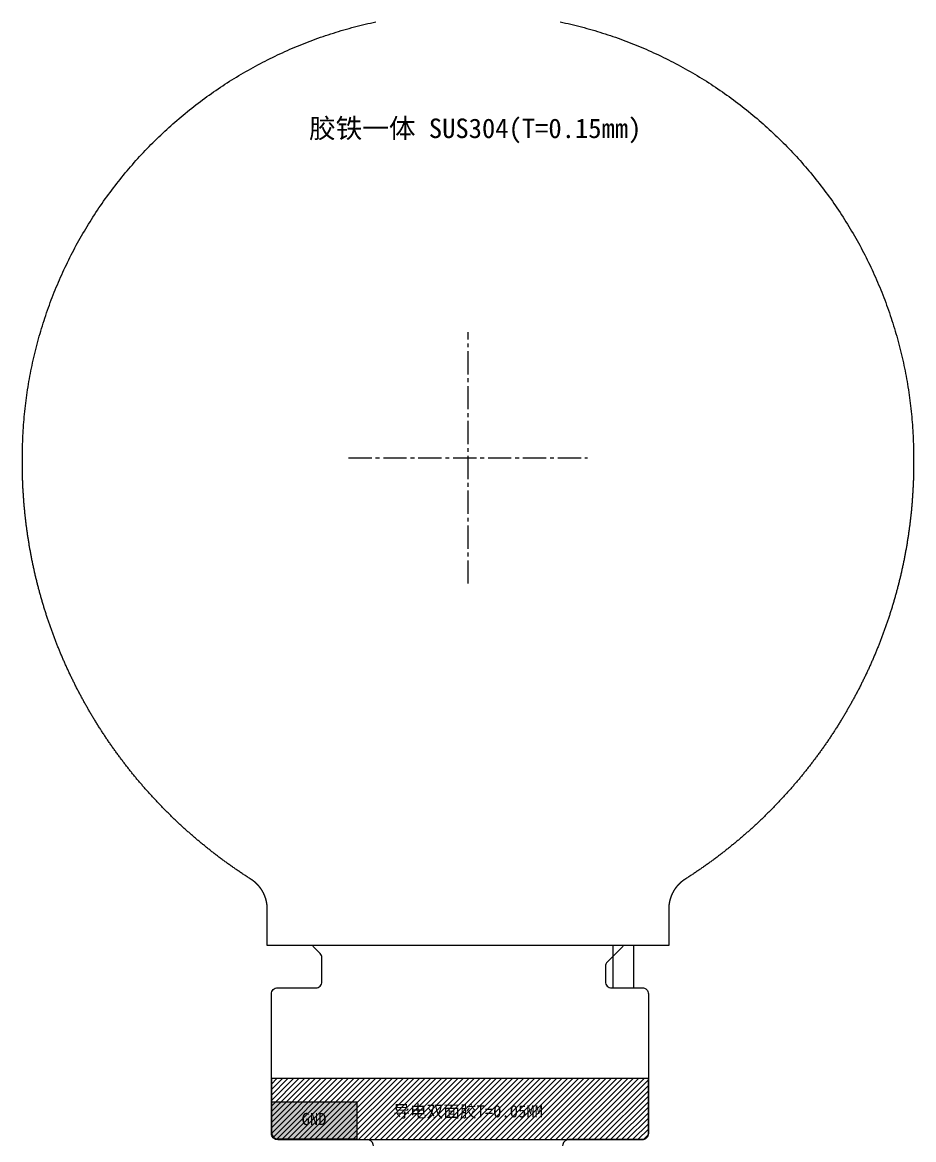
# Model space of a CAD drawing. Header units: millimetres. Extents: x 1157 to 1517, y 418 to 668.
# Drawn here: x 1375.6 to 1448.6, y 530.6 to 622.2 of the extents above; entities that cross this region are included whole.
import ezdxf
from ezdxf.enums import TextEntityAlignment as Align

# ---------------------------------------------------------------- set-up
doc = ezdxf.new("R2010")
doc.units = ezdxf.units.MM
doc.linetypes.add('CENTER2', pattern=[28.575, 19.05, -3.175, 3.175, -3.175])
for name, color, linetype in [('BZ', 210, 'Continuous'), ('DIM', 3, 'Continuous'), ('FPC-LED', 4, 'Continuous'), ('ITO', 3, 'Continuous')]:
    doc.layers.add(name, color=color, linetype=linetype)
doc.styles.add('宋', font='SimSun.ttf')
doc.styles.add('宋体', font='SimSun.ttf')
doc.styles.add('黑体', font='simhei.ttf')

msp = doc.modelspace()

# ---------------------------------------------------------------- hatches: boundary and pattern name
at = {"layer": 'ITO'}
h = msp.add_hatch(dxfattribs=at)
h.set_pattern_fill('ANSI31', color=253, scale=0.1)
h.set_pattern_definition([(45, (-4932.36843, 7931.33074), (-0.224506403, 0.224506403), [])])
h.paths.add_polyline_path([(1426.382, 530.622, 0.414214), (1426.882, 531.122), (1426.882, 535.622), (1396.001, 535.622), (1396.001, 531.122, 0.3991), (1396.512, 530.622)])
h.paths.add_polyline_path([(1405.519, 533.797), (1418.708, 533.797), (1418.708, 531.981), (1405.519, 531.981)], flags=24)
h = msp.add_hatch(color=2, dxfattribs=at)
h.dxf.hatch_style = 1
h.paths.add_polyline_path([(1403.012, 530.685), (1403.012, 533.685), (1396.012, 533.685), (1396.012, 531.185, 0.414214), (1396.512, 530.685)])

# ---------------------------------------------------------------- linework, layer by layer
at = {"color": 30, "lineweight": -3}
for points in [[(1396.501, 530.622, -0.414214), (1396.001, 531.122), (1396.001, 542.562, -0.414214), (1396.501, 543.062), (1399.631, 543.062, 0.414214), (1400.131, 543.562), (1400.131, 545.531, 0.198912), (1399.984, 545.884), (1399.477, 546.391, -0.089856), (1399.376, 546.538, -0.089856)], [(1424.826, 546.538, -0.089856), (1424.724, 546.391), (1423.511, 545.178, 0.198912), (1423.364, 544.824), (1423.364, 543.562, 0.414214), (1423.864, 543.062), (1426.382, 543.062, -0.414214), (1426.882, 542.562), (1426.882, 531.122, -0.414214), (1426.382, 530.622), (1420.351, 530.622, 0.414214), (1419.851, 530.122)], [(1404.351, 530.122, 0.414214), (1403.851, 530.622)]]:
    msp.add_lwpolyline(points, format="xyb", dxfattribs=at)
at = {"layer": 'BZ'}
msp.add_lwpolyline([(1419.663, 622.224), (1419.882, 622.177), (1420.101, 622.129), (1420.319, 622.079), (1420.538, 622.028), (1420.755, 621.975), (1420.973, 621.921), (1421.19, 621.866), (1421.407, 621.81), (1421.623, 621.752), (1421.839, 621.693), (1422.055, 621.633), (1422.271, 621.571), (1422.486, 621.508), (1422.7, 621.443), (1422.914, 621.378), (1423.128, 621.311), (1423.341, 621.242), (1423.554, 621.173), (1423.767, 621.102), (1423.979, 621.03), (1424.191, 620.956), (1424.402, 620.881), (1424.613, 620.805), (1424.823, 620.728), (1425.033, 620.649), (1425.242, 620.569), (1425.451, 620.488), (1425.659, 620.405), (1425.867, 620.321), (1426.074, 620.236), (1426.281, 620.15), (1426.487, 620.062), (1426.693, 619.973), (1426.898, 619.883), (1427.102, 619.792), (1427.306, 619.699), (1427.51, 619.605), (1427.712, 619.51), (1427.915, 619.414), (1428.116, 619.316), (1428.317, 619.217), (1428.518, 619.117), (1428.718, 619.016), (1428.917, 618.913), (1429.115, 618.809), (1429.313, 618.704), (1429.511, 618.598), (1429.707, 618.491), (1429.903, 618.382), (1430.098, 618.272), (1430.293, 618.161), (1430.487, 618.049), (1430.68, 617.935), (1430.873, 617.821), (1431.064, 617.705), (1431.256, 617.588), (1431.446, 617.47), (1431.636, 617.351), (1431.824, 617.23), (1432.013, 617.109), (1432.2, 616.986), (1432.387, 616.862), (1432.573, 616.737), (1432.758, 616.611), (1432.942, 616.483), (1433.126, 616.355), (1433.309, 616.225), (1433.49, 616.095), (1433.672, 615.963), (1433.852, 615.83), (1434.032, 615.696), (1434.21, 615.561), (1434.388, 615.425), (1434.565, 615.287), (1434.741, 615.149), (1434.917, 615.01), (1435.091, 614.869), (1435.265, 614.727), (1435.438, 614.585), (1435.61, 614.441), (1435.781, 614.296), (1435.951, 614.15), (1436.12, 614.004), (1436.288, 613.856), (1436.456, 613.707), (1436.622, 613.557), (1436.788, 613.406), (1436.952, 613.254), (1437.116, 613.101), (1437.279, 612.947), (1437.44, 612.792), (1437.601, 612.636), (1437.761, 612.479), (1437.92, 612.321), (1438.078, 612.162), (1438.235, 612.002), (1438.391, 611.841), (1438.546, 611.68), (1438.7, 611.517), (1438.853, 611.353), (1439.005, 611.189), (1439.156, 611.023), (1439.306, 610.857), (1439.455, 610.689), (1439.603, 610.521), (1439.749, 610.352), (1439.895, 610.182), (1440.04, 610.011), (1440.184, 609.839), (1440.326, 609.666), (1440.468, 609.492), (1440.609, 609.318), (1440.748, 609.142), (1440.886, 608.966), (1441.024, 608.789), (1441.16, 608.611), (1441.295, 608.433), (1441.429, 608.253), (1441.562, 608.073), (1441.694, 607.892), (1441.824, 607.71), (1441.954, 607.527), (1442.082, 607.343), (1442.21, 607.159), (1442.336, 606.974), (1442.461, 606.788), (1442.585, 606.601), (1442.708, 606.414), (1442.829, 606.226), (1442.95, 606.037), (1443.069, 605.847), (1443.187, 605.657), (1443.304, 605.465), (1443.42, 605.274), (1443.534, 605.081), (1443.648, 604.888), (1443.76, 604.694), (1443.871, 604.499), (1443.981, 604.304), (1444.089, 604.108), (1444.197, 603.912), (1444.303, 603.714), (1444.408, 603.516), (1444.512, 603.318), (1444.615, 603.119), (1444.716, 602.919), (1444.816, 602.718), (1444.915, 602.517), (1445.013, 602.316), (1445.109, 602.113), (1445.204, 601.911), (1445.298, 601.707), (1445.391, 601.503), (1445.482, 601.299), (1445.572, 601.094), (1445.661, 600.888), (1445.749, 600.682), (1445.835, 600.475), (1445.92, 600.268), (1446.004, 600.06), (1446.087, 599.852), (1446.168, 599.643), (1446.248, 599.434), (1446.327, 599.224), (1446.404, 599.014), (1446.48, 598.803), (1446.555, 598.592), (1446.629, 598.38), (1446.701, 598.168), (1446.772, 597.955), (1446.841, 597.743), (1446.91, 597.529), (1446.977, 597.315), (1447.042, 597.101), (1447.107, 596.887), (1447.17, 596.672), (1447.232, 596.456), (1447.292, 596.24), (1447.351, 596.024), (1447.409, 595.808), (1447.465, 595.591), (1447.52, 595.374), (1447.574, 595.156), (1447.627, 594.939), (1447.678, 594.72), (1447.727, 594.502), (1447.776, 594.283), (1447.823, 594.064), (1447.869, 593.845), (1447.913, 593.625), (1447.956, 593.405), (1447.998, 593.185), (1448.038, 592.965), (1448.077, 592.744), (1448.115, 592.523), (1448.151, 592.302), (1448.186, 592.081), (1448.219, 591.859), (1448.252, 591.638), (1448.282, 591.416), (1448.312, 591.194), (1448.34, 590.971), (1448.367, 590.749), (1448.392, 590.526), (1448.416, 590.304), (1448.439, 590.081), (1448.46, 589.858), (1448.48, 589.635), (1448.499, 589.411), (1448.516, 589.188), (1448.532, 588.964), (1448.546, 588.741), (1448.559, 588.517), (1448.571, 588.293), (1448.581, 588.07), (1448.59, 587.846), (1448.597, 587.622), (1448.604, 587.398), (1448.608, 587.174), (1448.612, 586.95), (1448.614, 586.726), (1448.615, 586.503), (1448.615, 586.423), (1448.616, 586.343), (1448.616, 586.263), (1448.617, 586.183), (1448.617, 586.102), (1448.617, 586.022), (1448.616, 585.942), (1448.616, 585.862), (1448.615, 585.782), (1448.615, 585.702), (1448.614, 585.621), (1448.613, 585.541), (1448.612, 585.461), (1448.61, 585.381), (1448.609, 585.301), (1448.607, 585.221), (1448.605, 585.141), (1448.603, 585.06), (1448.601, 584.98), (1448.599, 584.9), (1448.596, 584.82), (1448.594, 584.74), (1448.591, 584.66), (1448.588, 584.58), (1448.585, 584.5), (1448.582, 584.419), (1448.578, 584.339), (1448.575, 584.259), (1448.571, 584.179), (1448.567, 584.099), (1448.563, 584.019), (1448.559, 583.939), (1448.555, 583.859), (1448.55, 583.779), (1448.545, 583.699), (1448.541, 583.619), (1448.536, 583.539), (1448.531, 583.459), (1448.525, 583.379), (1448.52, 583.299), (1448.514, 583.219), (1448.508, 583.139), (1448.502, 583.059), (1448.496, 582.979), (1448.49, 582.899), (1448.484, 582.819), (1448.477, 582.739), (1448.47, 582.659), (1448.463, 582.58), (1448.456, 582.5), (1448.449, 582.42), (1448.442, 582.34), (1448.434, 582.26), (1448.427, 582.18), (1448.419, 582.101), (1448.411, 582.021), (1448.403, 581.941), (1448.394, 581.861), (1448.386, 581.782), (1448.377, 581.702), (1448.368, 581.622), (1448.359, 581.543), (1448.35, 581.463), (1448.341, 581.383), (1448.332, 581.304), (1448.322, 581.224), (1448.312, 581.145), (1448.302, 581.065), (1448.292, 580.986), (1448.282, 580.906), (1448.272, 580.826), (1448.261, 580.747), (1448.251, 580.668), (1448.24, 580.588), (1448.229, 580.509), (1448.218, 580.429), (1448.206, 580.35), (1448.195, 580.271), (1448.183, 580.191), (1448.171, 580.112), (1448.16, 580.033), (1448.147, 579.954), (1448.135, 579.874), (1448.123, 579.795), (1448.11, 579.716), (1448.098, 579.637), (1448.085, 579.558), (1448.072, 579.479), (1448.058, 579.399), (1448.045, 579.32), (1448.032, 579.241), (1448.018, 579.162), (1448.004, 579.083), (1447.99, 579.005), (1447.976, 578.926), (1447.962, 578.847), (1447.947, 578.768), (1447.933, 578.689), (1447.918, 578.61), (1447.903, 578.531), (1447.888, 578.453), (1447.873, 578.374), (1447.857, 578.295), (1447.842, 578.217), (1447.826, 578.138), (1447.81, 578.06), (1447.794, 577.981), (1447.778, 577.902), (1447.762, 577.824), (1447.745, 577.745), (1447.729, 577.667), (1447.712, 577.589), (1447.695, 577.51), (1447.678, 577.432), (1447.661, 577.354), (1447.643, 577.275), (1447.626, 577.197), (1447.608, 577.119), (1447.59, 577.041), (1447.572, 576.963), (1447.554, 576.885), (1447.536, 576.807), (1447.517, 576.729), (1447.499, 576.651), (1447.48, 576.573), (1447.461, 576.495), (1447.442, 576.417), (1447.422, 576.339), (1447.403, 576.261), (1447.383, 576.184), (1447.364, 576.106), (1447.344, 576.028), (1447.324, 575.951), (1447.304, 575.873), (1447.283, 575.796), (1447.263, 575.718), (1447.242, 575.641), (1447.221, 575.563), (1447.2, 575.486), (1447.179, 575.408), (1447.158, 575.331), (1447.137, 575.254), (1447.115, 575.177), (1447.093, 575.099), (1447.072, 575.022), (1447.05, 574.945), (1447.027, 574.868), (1447.005, 574.791), (1446.983, 574.714), (1446.96, 574.637), (1446.937, 574.561), (1446.914, 574.484), (1446.891, 574.407), (1446.868, 574.33), (1446.845, 574.254), (1446.821, 574.177), (1446.797, 574.1), (1446.774, 574.024), (1446.75, 573.947), (1446.725, 573.871), (1446.701, 573.794), (1446.677, 573.718), (1446.652, 573.642), (1446.627, 573.566), (1446.602, 573.489), (1446.577, 573.413), (1446.552, 573.337), (1446.527, 573.261), (1446.501, 573.185), (1446.476, 573.109), (1446.45, 573.033), (1446.424, 572.957), (1446.398, 572.882), (1446.372, 572.806), (1446.345, 572.73), (1446.319, 572.654), (1446.292, 572.579), (1446.265, 572.503), (1446.238, 572.428), (1446.211, 572.352), (1446.184, 572.277), (1446.156, 572.202), (1446.128, 572.126), (1446.101, 572.051), (1446.073, 571.976), (1446.045, 571.901), (1446.017, 571.826), (1445.988, 571.751), (1445.96, 571.676), (1445.931, 571.601), (1445.902, 571.526), (1445.873, 571.452), (1445.844, 571.377), (1445.815, 571.302), (1445.786, 571.228), (1445.756, 571.153), (1445.727, 571.079), (1445.697, 571.004), (1445.667, 570.93), (1445.637, 570.856), (1445.606, 570.781), (1445.576, 570.707), (1445.545, 570.633), (1445.515, 570.559), (1445.484, 570.485), (1445.453, 570.411), (1445.422, 570.337), (1445.39, 570.263), (1445.359, 570.19), (1445.327, 570.116), (1445.296, 570.042), (1445.264, 569.969), (1445.232, 569.895), (1445.2, 569.822), (1445.167, 569.749), (1445.135, 569.675), (1445.102, 569.602), (1445.069, 569.529), (1445.037, 569.456), (1445.003, 569.383), (1444.97, 569.31), (1444.937, 569.237), (1444.904, 569.164), (1444.87, 569.091), (1444.836, 569.019), (1444.802, 568.946), (1444.768, 568.873), (1444.734, 568.801), (1444.7, 568.728), (1444.665, 568.656), (1444.631, 568.584), (1444.596, 568.511), (1444.561, 568.439), (1444.526, 568.367), (1444.491, 568.295), (1444.455, 568.223), (1444.42, 568.151), (1444.384, 568.079), (1444.348, 568.008), (1444.313, 567.936), (1444.277, 567.864), (1444.24, 567.793), (1444.204, 567.721), (1444.168, 567.65), (1444.131, 567.579), (1444.094, 567.507), (1444.057, 567.436), (1444.02, 567.365), (1443.983, 567.294), (1443.946, 567.223), (1443.908, 567.152), (1443.871, 567.082), (1443.833, 567.011), (1443.795, 566.94), (1443.757, 566.87), (1443.719, 566.799), (1443.681, 566.729), (1443.642, 566.658), (1443.604, 566.588), (1443.565, 566.518), (1443.526, 566.448), (1443.487, 566.378), (1443.448, 566.308), (1443.409, 566.238), (1443.369, 566.168), (1443.33, 566.098), (1443.29, 566.029), (1443.25, 565.959), (1443.21, 565.89), (1443.17, 565.82), (1443.13, 565.751), (1443.09, 565.682), (1443.049, 565.612), (1443.008, 565.543), (1442.968, 565.474), (1442.927, 565.405), (1442.886, 565.336), (1442.844, 565.268), (1442.803, 565.199), (1442.762, 565.13), (1442.72, 565.062), (1442.678, 564.993), (1442.636, 564.925), (1442.594, 564.857), (1442.552, 564.789), (1442.51, 564.72), (1442.468, 564.652), (1442.425, 564.585), (1442.382, 564.517), (1442.34, 564.449), (1442.297, 564.381), (1442.254, 564.314), (1442.21, 564.246), (1442.167, 564.179), (1442.123, 564.111), (1442.08, 564.044), (1442.036, 563.977), (1441.992, 563.91), (1441.948, 563.843), (1441.904, 563.776), (1441.86, 563.709), (1441.815, 563.642), (1441.771, 563.576), (1441.726, 563.509), (1441.681, 563.443), (1441.636, 563.376), (1441.591, 563.31), (1441.546, 563.244), (1441.501, 563.178), (1441.455, 563.112), (1441.41, 563.046), (1441.364, 562.98), (1441.318, 562.914), (1441.272, 562.848), (1441.226, 562.783), (1441.18, 562.717), (1441.133, 562.652), (1441.087, 562.587), (1441.04, 562.521), (1440.994, 562.456), (1440.947, 562.391), (1440.9, 562.326), (1440.852, 562.262), (1440.805, 562.197), (1440.758, 562.132), (1440.71, 562.068), (1440.663, 562.003), (1440.615, 561.939), (1440.567, 561.874), (1440.519, 561.81), (1440.471, 561.746), (1440.422, 561.682), (1440.374, 561.618), (1440.325, 561.555), (1440.277, 561.491), (1440.228, 561.427), (1440.179, 561.364), (1440.13, 561.3), (1440.081, 561.237), (1440.031, 561.174), (1439.982, 561.111), (1439.932, 561.048), (1439.883, 560.985), (1439.833, 560.922), (1439.783, 560.859), (1439.733, 560.797), (1439.683, 560.734), (1439.632, 560.672), (1439.582, 560.609), (1439.532, 560.547), (1439.481, 560.485), (1439.43, 560.423), (1439.379, 560.361), (1439.328, 560.299), (1439.277, 560.238), (1439.226, 560.176), (1439.174, 560.114), (1439.123, 560.053), (1439.071, 559.992), (1439.019, 559.931), (1438.967, 559.869), (1438.915, 559.808), (1438.863, 559.748), (1438.811, 559.687), (1438.759, 559.626), (1438.706, 559.565), (1438.654, 559.505), (1438.601, 559.445), (1438.548, 559.384), (1438.495, 559.324), (1438.442, 559.264), (1438.389, 559.204), (1438.335, 559.144), (1438.282, 559.085), (1438.228, 559.025), (1438.175, 558.965), (1438.121, 558.906), (1438.067, 558.847), (1438.013, 558.787), (1437.959, 558.728), (1437.904, 558.669), (1437.85, 558.61), (1437.796, 558.552), (1437.741, 558.493), (1437.686, 558.434), (1437.631, 558.376), (1437.576, 558.318), (1437.521, 558.259), (1437.466, 558.201), (1437.411, 558.143), (1437.355, 558.085), (1437.3, 558.027), (1437.244, 557.97), (1437.188, 557.912), (1437.133, 557.855), (1437.077, 557.797), (1437.02, 557.74), (1436.964, 557.683), (1436.908, 557.626), (1436.851, 557.569), (1436.795, 557.512), (1436.738, 557.455), (1436.681, 557.399), (1436.624, 557.342), (1436.567, 557.286), (1436.51, 557.23), (1436.453, 557.174), (1436.396, 557.118), (1436.338, 557.062), (1436.281, 557.006), (1436.223, 556.95), (1436.165, 556.895), (1436.107, 556.839), (1436.049, 556.784), (1435.991, 556.729), (1435.933, 556.674), (1435.875, 556.619), (1435.816, 556.564), (1435.758, 556.509), (1435.699, 556.454), (1435.64, 556.4), (1435.581, 556.345), (1435.522, 556.291), (1435.463, 556.237), (1435.404, 556.183), (1435.345, 556.129), (1435.285, 556.075), (1435.226, 556.021), (1435.166, 555.968), (1435.106, 555.914), (1435.047, 555.861), (1434.987, 555.808), (1434.927, 555.755), (1434.866, 555.702), (1434.806, 555.649), (1434.746, 555.596), (1434.685, 555.544), (1434.625, 555.491), (1434.564, 555.439), (1434.503, 555.386), (1434.442, 555.334), (1434.381, 555.282), (1434.32, 555.23), (1434.259, 555.178), (1434.198, 555.127), (1434.137, 555.075), (1434.075, 555.024), (1434.013, 554.973), (1433.952, 554.921), (1433.89, 554.87), (1433.828, 554.819), (1433.766, 554.769), (1433.704, 554.718), (1433.642, 554.667), (1433.579, 554.617), (1433.517, 554.567), (1433.454, 554.516), (1433.392, 554.466), (1433.329, 554.416), (1433.266, 554.366), (1433.203, 554.317), (1433.14, 554.267), (1433.077, 554.218), (1433.014, 554.168), (1432.951, 554.119), (1432.887, 554.07), (1432.824, 554.021), (1432.76, 553.972), (1432.697, 553.924), (1432.633, 553.875), (1432.569, 553.827), (1432.505, 553.778), (1432.441, 553.73), (1432.377, 553.682), (1432.313, 553.634), (1432.248, 553.586), (1432.184, 553.539), (1432.119, 553.491), (1432.055, 553.444), (1431.99, 553.396), (1431.925, 553.349), (1431.86, 553.302), (1431.795, 553.255), (1431.73, 553.209), (1431.665, 553.162), (1431.6, 553.115), (1431.534, 553.069), (1431.469, 553.023), (1431.403, 552.977), (1431.338, 552.931), (1431.272, 552.885), (1431.206, 552.839), (1431.14, 552.793), (1431.074, 552.748), (1431.008, 552.702), (1430.942, 552.657), (1430.875, 552.612), (1430.809, 552.567), (1430.743, 552.522), (1430.676, 552.478), (1430.609, 552.433), (1430.543, 552.389), (1430.476, 552.344), (1430.409, 552.3), (1430.342, 552.256), (1430.275, 552.212), (1430.208, 552.168), (1430.141, 552.125), (1430.073, 552.081), (1430.006, 552.038), (1429.938, 551.995), (1429.871, 551.952), (1429.866, 551.949), (1429.861, 551.946), (1429.857, 551.943), (1429.852, 551.94), (1429.847, 551.937), (1429.843, 551.933), (1429.838, 551.93), (1429.833, 551.927), (1429.828, 551.924), (1429.824, 551.921), (1429.819, 551.918), (1429.815, 551.915), (1429.805, 551.909), (1429.801, 551.906), (1429.796, 551.902), (1429.791, 551.899), (1429.782, 551.893), (1429.778, 551.89), (1429.773, 551.887), (1429.764, 551.88), (1429.759, 551.877), (1429.755, 551.874), (1429.75, 551.87), (1429.746, 551.867), (1429.736, 551.861), (1429.732, 551.857), (1429.723, 551.851), (1429.718, 551.848), (1429.714, 551.844), (1429.709, 551.841), (1429.705, 551.838), (1429.7, 551.834), (1429.696, 551.831), (1429.691, 551.828), (1429.687, 551.824), (1429.682, 551.821), (1429.678, 551.818), (1429.669, 551.811), (1429.665, 551.807), (1429.66, 551.804), (1429.656, 551.801), (1429.651, 551.797), (1429.647, 551.794), (1429.638, 551.787), (1429.634, 551.783), (1429.625, 551.776), (1429.621, 551.773), (1429.616, 551.769), (1429.612, 551.766), (1429.608, 551.762), (1429.603, 551.759), (1429.599, 551.755), (1429.595, 551.752), (1429.586, 551.745), (1429.582, 551.741), (1429.577, 551.738), (1429.573, 551.734), (1429.569, 551.73), (1429.565, 551.727), (1429.56, 551.723), (1429.556, 551.72), (1429.552, 551.716), (1429.548, 551.712), (1429.543, 551.709), (1429.539, 551.705), (1429.535, 551.702), (1429.526, 551.694), (1429.522, 551.69), (1429.518, 551.687), (1429.514, 551.683), (1429.51, 551.679), (1429.505, 551.676), (1429.501, 551.672), (1429.497, 551.668), (1429.493, 551.664), (1429.489, 551.661), (1429.485, 551.657), (1429.48, 551.653), (1429.476, 551.649), (1429.468, 551.642), (1429.464, 551.638), (1429.46, 551.634), (1429.456, 551.63), (1429.452, 551.627), (1429.448, 551.623), (1429.444, 551.619), (1429.44, 551.615), (1429.436, 551.611), (1429.431, 551.607), (1429.427, 551.604), (1429.423, 551.6), (1429.419, 551.596), (1429.415, 551.592), (1429.411, 551.588), (1429.407, 551.584), (1429.403, 551.58), (1429.399, 551.576), (1429.395, 551.572), (1429.391, 551.568), (1429.387, 551.564), (1429.384, 551.561), (1429.376, 551.553), (1429.368, 551.545), (1429.364, 551.541), (1429.36, 551.537), (1429.352, 551.529), (1429.344, 551.52), (1429.341, 551.516), (1429.337, 551.512), (1429.333, 551.508), (1429.329, 551.504), (1429.325, 551.5), (1429.321, 551.496), (1429.318, 551.492), (1429.314, 551.488), (1429.31, 551.484), (1429.306, 551.48), (1429.302, 551.476), (1429.299, 551.472), (1429.291, 551.463), (1429.287, 551.459), (1429.284, 551.455), (1429.28, 551.451), (1429.276, 551.447), (1429.272, 551.443), (1429.269, 551.438), (1429.265, 551.434), (1429.261, 551.43), (1429.258, 551.426), (1429.25, 551.417), (1429.247, 551.413), (1429.243, 551.409), (1429.239, 551.405), (1429.232, 551.396), (1429.228, 551.392), (1429.225, 551.388), (1429.221, 551.383), (1429.218, 551.379), (1429.214, 551.375), (1429.21, 551.371), (1429.207, 551.366), (1429.203, 551.362), (1429.196, 551.353), (1429.189, 551.345), (1429.186, 551.34), (1429.182, 551.336), (1429.178, 551.332), (1429.175, 551.327), (1429.172, 551.323), (1429.168, 551.319), (1429.165, 551.314), (1429.161, 551.31), (1429.158, 551.305), (1429.151, 551.297), (1429.147, 551.292), (1429.144, 551.288), (1429.141, 551.283), (1429.137, 551.279), (1429.13, 551.27), (1429.127, 551.266), (1429.124, 551.261), (1429.117, 551.252), (1429.114, 551.248), (1429.11, 551.243), (1429.107, 551.239), (1429.104, 551.234), (1429.1, 551.23), (1429.097, 551.225), (1429.094, 551.221), (1429.09, 551.216), (1429.087, 551.212), (1429.084, 551.207), (1429.077, 551.198), (1429.074, 551.193), (1429.068, 551.184), (1429.065, 551.18), (1429.061, 551.175), (1429.058, 551.17), (1429.055, 551.166), (1429.052, 551.161), (1429.045, 551.152), (1429.042, 551.147), (1429.039, 551.143), (1429.036, 551.138), (1429.033, 551.134), (1429.03, 551.129), (1429.027, 551.124), (1429.024, 551.12), (1429.021, 551.115), (1429.018, 551.11), (1429.011, 551.101), (1429.008, 551.096), (1429.005, 551.091), (1429.002, 551.087), (1428.999, 551.082), (1428.993, 551.073), (1428.99, 551.068), (1428.987, 551.063), (1428.981, 551.054), (1428.976, 551.044), (1428.973, 551.039), (1428.97, 551.035), (1428.967, 551.03), (1428.964, 551.025), (1428.961, 551.02), (1428.955, 551.011), (1428.952, 551.006), (1428.949, 551.001), (1428.947, 550.996), (1428.944, 550.992), (1428.938, 550.982), (1428.935, 550.977), (1428.933, 550.972), (1428.93, 550.967), (1428.927, 550.963), (1428.924, 550.958), (1428.921, 550.953), (1428.919, 550.948), (1428.916, 550.943), (1428.913, 550.938), (1428.911, 550.933), (1428.905, 550.923), (1428.902, 550.919), (1428.9, 550.914), (1428.897, 550.909), (1428.894, 550.904), (1428.892, 550.899), (1428.889, 550.894), (1428.886, 550.889), (1428.884, 550.884), (1428.879, 550.874), (1428.873, 550.864), (1428.871, 550.859), (1428.868, 550.854), (1428.866, 550.85), (1428.861, 550.839), (1428.858, 550.835), (1428.856, 550.83), (1428.85, 550.82), (1428.848, 550.815), (1428.846, 550.81), (1428.843, 550.805), (1428.841, 550.8), (1428.838, 550.795), (1428.836, 550.79), (1428.833, 550.784), (1428.831, 550.779), (1428.828, 550.774), (1428.826, 550.769), (1428.824, 550.764), (1428.821, 550.759), (1428.819, 550.754), (1428.817, 550.749), (1428.812, 550.739), (1428.807, 550.729), (1428.803, 550.719), (1428.8, 550.714), (1428.798, 550.709), (1428.793, 550.698), (1428.791, 550.693), (1428.789, 550.688), (1428.787, 550.683), (1428.785, 550.678), (1428.782, 550.673), (1428.78, 550.668), (1428.778, 550.662), (1428.776, 550.657), (1428.774, 550.652), (1428.771, 550.647), (1428.767, 550.637), (1428.765, 550.631), (1428.763, 550.626), (1428.761, 550.621), (1428.759, 550.616), (1428.757, 550.611), (1428.754, 550.605), (1428.752, 550.6), (1428.75, 550.595), (1428.748, 550.59), (1428.744, 550.579), (1428.742, 550.574), (1428.738, 550.564), (1428.736, 550.559), (1428.734, 550.553), (1428.73, 550.543), (1428.728, 550.538), (1428.726, 550.533), (1428.725, 550.527), (1428.723, 550.522), (1428.721, 550.517), (1428.717, 550.506), (1428.713, 550.496), (1428.711, 550.49), (1428.709, 550.485), (1428.708, 550.48), (1428.706, 550.474), (1428.704, 550.469), (1428.702, 550.464), (1428.7, 550.459), (1428.697, 550.448), (1428.695, 550.443), (1428.693, 550.437), (1428.692, 550.432), (1428.69, 550.427), (1428.688, 550.421), (1428.686, 550.416), (1428.685, 550.411), (1428.683, 550.406), (1428.681, 550.4), (1428.68, 550.395), (1428.676, 550.384), (1428.675, 550.379), (1428.673, 550.374), (1428.671, 550.368), (1428.67, 550.363), (1428.668, 550.357), (1428.667, 550.352), (1428.664, 550.341), (1428.662, 550.336), (1428.66, 550.33), (1428.659, 550.325), (1428.657, 550.32), (1428.656, 550.314), (1428.654, 550.309), (1428.651, 550.298), (1428.649, 550.287), (1428.647, 550.282), (1428.646, 550.277), (1428.644, 550.271), (1428.643, 550.266), (1428.641, 550.26), (1428.64, 550.255), (1428.637, 550.244), (1428.636, 550.239), (1428.633, 550.228), (1428.632, 550.223), (1428.631, 550.217), (1428.629, 550.212), (1428.628, 550.206), (1428.627, 550.201), (1428.625, 550.195), (1428.624, 550.19), (1428.623, 550.184), (1428.622, 550.179), (1428.62, 550.174), (1428.619, 550.168), (1428.618, 550.163), (1428.617, 550.157), (1428.616, 550.152), (1428.613, 550.141), (1428.612, 550.135), (1428.611, 550.13), (1428.61, 550.124), (1428.609, 550.119), (1428.607, 550.113), (1428.606, 550.108), (1428.605, 550.103), (1428.604, 550.097), (1428.603, 550.091), (1428.602, 550.086), (1428.6, 550.075), (1428.599, 550.069), (1428.598, 550.064), (1428.597, 550.059), (1428.596, 550.053), (1428.595, 550.048), (1428.594, 550.042), (1428.593, 550.037), (1428.591, 550.025), (1428.59, 550.02), (1428.589, 550.015), (1428.588, 550.009), (1428.587, 550.004), (1428.586, 549.992), (1428.585, 549.987), (1428.584, 549.981), (1428.583, 549.976), (1428.582, 549.97), (1428.581, 549.965), (1428.581, 549.959), (1428.58, 549.954), (1428.579, 549.948), (1428.578, 549.943), (1428.577, 549.937), (1428.577, 549.932), (1428.576, 549.926), (1428.575, 549.921), (1428.575, 549.915), (1428.574, 549.909), (1428.573, 549.904), (1428.572, 549.898), (1428.572, 549.893), (1428.57, 549.882), (1428.57, 549.876), (1428.569, 549.871), (1428.568, 549.865), (1428.568, 549.859), (1428.567, 549.854), (1428.567, 549.848), (1428.566, 549.843), (1428.565, 549.837), (1428.565, 549.832), (1428.564, 549.826), (1428.564, 549.821), (1428.563, 549.815), (1428.563, 549.809), (1428.562, 549.804), (1428.562, 549.798), (1428.561, 549.787), (1428.56, 549.782), (1428.56, 549.776), (1428.559, 549.77), (1428.559, 549.765), (1428.559, 549.759), (1428.558, 549.754), (1428.558, 549.748), (1428.557, 549.743), (1428.557, 549.737), (1428.557, 549.731), (1428.556, 549.726), (1428.556, 549.715), (1428.555, 549.709), (1428.555, 549.704), (1428.555, 549.698), (1428.554, 549.692), (1428.554, 549.687), (1428.554, 549.681), (1428.554, 549.676), (1428.553, 549.664), (1428.553, 549.659), (1428.553, 549.653), (1428.552, 549.648), (1428.552, 549.642), (1428.552, 549.637), (1428.552, 549.631), (1428.552, 549.625), (1428.551, 549.614), (1428.551, 549.609), (1428.551, 549.603), (1428.551, 549.597), (1428.551, 549.592), (1428.551, 549.586), (1428.551, 549.581), (1428.551, 549.575), (1428.551, 549.57), (1428.551, 549.564), (1428.551, 549.558), (1428.551, 549.553), (1428.551, 549.547), (1428.551, 546.538), (1395.651, 546.538), (1395.651, 549.553), (1395.651, 549.558), (1395.651, 549.564), (1395.651, 549.57), (1395.651, 549.575), (1395.65, 549.581), (1395.65, 549.586), (1395.65, 549.598), (1395.65, 549.603), (1395.65, 549.609), (1395.65, 549.62), (1395.649, 549.631), (1395.649, 549.637), (1395.649, 549.642), (1395.649, 549.653), (1395.648, 549.659), (1395.648, 549.664), (1395.648, 549.67), (1395.648, 549.676), (1395.648, 549.681), (1395.647, 549.687), (1395.647, 549.692), (1395.647, 549.698), (1395.646, 549.703), (1395.646, 549.709), (1395.646, 549.715), (1395.645, 549.72), (1395.645, 549.726), (1395.645, 549.731), (1395.644, 549.737), (1395.644, 549.743), (1395.644, 549.748), (1395.643, 549.754), (1395.643, 549.759), (1395.642, 549.765), (1395.642, 549.77), (1395.641, 549.776), (1395.641, 549.782), (1395.641, 549.787), (1395.64, 549.793), (1395.64, 549.798), (1395.639, 549.809), (1395.638, 549.815), (1395.638, 549.821), (1395.637, 549.826), (1395.636, 549.832), (1395.636, 549.837), (1395.635, 549.848), (1395.634, 549.854), (1395.633, 549.859), (1395.633, 549.865), (1395.632, 549.871), (1395.632, 549.876), (1395.631, 549.882), (1395.63, 549.887), (1395.63, 549.893), (1395.629, 549.898), (1395.628, 549.904), (1395.628, 549.91), (1395.627, 549.915), (1395.626, 549.921), (1395.625, 549.926), (1395.625, 549.932), (1395.624, 549.937), (1395.623, 549.943), (1395.622, 549.948), (1395.622, 549.954), (1395.621, 549.959), (1395.62, 549.965), (1395.619, 549.97), (1395.618, 549.976), (1395.617, 549.981), (1395.617, 549.987), (1395.616, 549.992), (1395.615, 549.998), (1395.614, 550.004), (1395.613, 550.009), (1395.612, 550.015), (1395.611, 550.02), (1395.609, 550.031), (1395.608, 550.037), (1395.607, 550.042), (1395.606, 550.048), (1395.605, 550.053), (1395.604, 550.059), (1395.603, 550.064), (1395.602, 550.07), (1395.601, 550.075), (1395.6, 550.08), (1395.598, 550.092), (1395.597, 550.097), (1395.596, 550.102), (1395.594, 550.114), (1395.593, 550.119), (1395.592, 550.124), (1395.59, 550.13), (1395.589, 550.135), (1395.588, 550.141), (1395.587, 550.146), (1395.586, 550.152), (1395.585, 550.157), (1395.583, 550.163), (1395.581, 550.174), (1395.58, 550.179), (1395.578, 550.184), (1395.577, 550.19), (1395.575, 550.201), (1395.573, 550.206), (1395.572, 550.212), (1395.571, 550.217), (1395.569, 550.223), (1395.568, 550.228), (1395.567, 550.233), (1395.565, 550.239), (1395.564, 550.244), (1395.563, 550.25), (1395.56, 550.261), (1395.559, 550.266), (1395.557, 550.271), (1395.556, 550.277), (1395.554, 550.282), (1395.553, 550.287), (1395.55, 550.298), (1395.548, 550.304), (1395.547, 550.309), (1395.545, 550.314), (1395.544, 550.32), (1395.542, 550.325), (1395.541, 550.331), (1395.539, 550.336), (1395.536, 550.347), (1395.535, 550.352), (1395.533, 550.357), (1395.531, 550.363), (1395.53, 550.368), (1395.528, 550.374), (1395.527, 550.379), (1395.523, 550.39), (1395.522, 550.395), (1395.52, 550.4), (1395.517, 550.411), (1395.515, 550.416), (1395.513, 550.421), (1395.511, 550.427), (1395.51, 550.432), (1395.506, 550.443), (1395.505, 550.448), (1395.503, 550.453), (1395.501, 550.459), (1395.499, 550.464), (1395.497, 550.469), (1395.496, 550.474), (1395.494, 550.48), (1395.492, 550.485), (1395.49, 550.49), (1395.488, 550.496), (1395.486, 550.501), (1395.484, 550.506), (1395.481, 550.517), (1395.479, 550.522), (1395.477, 550.527), (1395.475, 550.532), (1395.473, 550.538), (1395.471, 550.543), (1395.469, 550.548), (1395.467, 550.553), (1395.465, 550.559), (1395.463, 550.564), (1395.461, 550.569), (1395.457, 550.58), (1395.455, 550.585), (1395.453, 550.59), (1395.451, 550.595), (1395.449, 550.6), (1395.447, 550.605), (1395.445, 550.611), (1395.443, 550.616), (1395.441, 550.621), (1395.438, 550.626), (1395.436, 550.631), (1395.434, 550.637), (1395.43, 550.647), (1395.428, 550.652), (1395.426, 550.657), (1395.423, 550.662), (1395.421, 550.667), (1395.419, 550.673), (1395.417, 550.678), (1395.415, 550.683), (1395.412, 550.688), (1395.41, 550.693), (1395.408, 550.698), (1395.406, 550.703), (1395.403, 550.709), (1395.401, 550.713), (1395.396, 550.724), (1395.394, 550.729), (1395.389, 550.739), (1395.387, 550.744), (1395.385, 550.749), (1395.382, 550.754), (1395.38, 550.759), (1395.378, 550.764), (1395.375, 550.769), (1395.373, 550.774), (1395.37, 550.779), (1395.368, 550.784), (1395.366, 550.79), (1395.363, 550.795), (1395.361, 550.8), (1395.358, 550.805), (1395.356, 550.81), (1395.351, 550.82), (1395.348, 550.825), (1395.346, 550.83), (1395.343, 550.835), (1395.338, 550.845), (1395.336, 550.85), (1395.331, 550.859), (1395.328, 550.864), (1395.325, 550.869), (1395.323, 550.874), (1395.32, 550.879), (1395.315, 550.889), (1395.312, 550.894), (1395.31, 550.899), (1395.304, 550.909), (1395.302, 550.914), (1395.299, 550.919), (1395.296, 550.924), (1395.294, 550.928), (1395.291, 550.933), (1395.288, 550.938), (1395.285, 550.943), (1395.28, 550.953), (1395.277, 550.958), (1395.274, 550.963), (1395.272, 550.967), (1395.269, 550.972), (1395.263, 550.982), (1395.26, 550.987), (1395.258, 550.992), (1395.255, 550.996), (1395.252, 551.001), (1395.249, 551.006), (1395.246, 551.011), (1395.243, 551.015), (1395.24, 551.02), (1395.237, 551.025), (1395.235, 551.03), (1395.229, 551.039), (1395.226, 551.044), (1395.223, 551.049), (1395.22, 551.054), (1395.217, 551.058), (1395.214, 551.063), (1395.211, 551.068), (1395.208, 551.073), (1395.205, 551.077), (1395.202, 551.082), (1395.199, 551.087), (1395.196, 551.092), (1395.193, 551.096), (1395.187, 551.106), (1395.184, 551.11), (1395.181, 551.115), (1395.178, 551.12), (1395.175, 551.124), (1395.172, 551.129), (1395.168, 551.134), (1395.165, 551.138), (1395.162, 551.143), (1395.159, 551.147), (1395.156, 551.152), (1395.153, 551.157), (1395.149, 551.161), (1395.146, 551.166), (1395.143, 551.17), (1395.137, 551.18), (1395.134, 551.184), (1395.13, 551.189), (1395.127, 551.193), (1395.124, 551.198), (1395.121, 551.202), (1395.117, 551.207), (1395.114, 551.212), (1395.111, 551.216), (1395.108, 551.221), (1395.104, 551.225), (1395.101, 551.23), (1395.098, 551.234), (1395.094, 551.239), (1395.091, 551.243), (1395.088, 551.248), (1395.084, 551.252), (1395.078, 551.261), (1395.074, 551.265), (1395.071, 551.27), (1395.068, 551.274), (1395.064, 551.279), (1395.061, 551.283), (1395.057, 551.288), (1395.051, 551.297), (1395.044, 551.305), (1395.037, 551.314), (1395.033, 551.319), (1395.03, 551.323), (1395.026, 551.327), (1395.023, 551.332), (1395.019, 551.336), (1395.016, 551.34), (1395.012, 551.345), (1395.009, 551.349), (1395.005, 551.353), (1395.002, 551.358), (1394.998, 551.362), (1394.995, 551.366), (1394.991, 551.371), (1394.987, 551.375), (1394.984, 551.379), (1394.977, 551.388), (1394.973, 551.392), (1394.969, 551.396), (1394.966, 551.4), (1394.962, 551.405), (1394.958, 551.409), (1394.955, 551.413), (1394.951, 551.417), (1394.944, 551.426), (1394.936, 551.434), (1394.933, 551.438), (1394.929, 551.443), (1394.925, 551.447), (1394.922, 551.451), (1394.918, 551.455), (1394.914, 551.459), (1394.91, 551.463), (1394.906, 551.468), (1394.903, 551.472), (1394.899, 551.476), (1394.895, 551.48), (1394.891, 551.484), (1394.884, 551.492), (1394.876, 551.5), (1394.872, 551.504), (1394.865, 551.513), (1394.861, 551.516), (1394.857, 551.52), (1394.849, 551.529), (1394.841, 551.537), (1394.837, 551.541), (1394.834, 551.545), (1394.83, 551.549), (1394.826, 551.553), (1394.822, 551.557), (1394.818, 551.561), (1394.814, 551.564), (1394.81, 551.568), (1394.806, 551.572), (1394.802, 551.576), (1394.798, 551.58), (1394.794, 551.584), (1394.79, 551.588), (1394.786, 551.592), (1394.782, 551.596), (1394.778, 551.6), (1394.774, 551.604), (1394.77, 551.607), (1394.766, 551.611), (1394.758, 551.619), (1394.754, 551.623), (1394.75, 551.627), (1394.745, 551.63), (1394.741, 551.634), (1394.737, 551.638), (1394.733, 551.642), (1394.729, 551.646), (1394.725, 551.649), (1394.721, 551.653), (1394.717, 551.657), (1394.713, 551.661), (1394.708, 551.664), (1394.704, 551.668), (1394.7, 551.672), (1394.696, 551.676), (1394.692, 551.679), (1394.688, 551.683), (1394.683, 551.687), (1394.679, 551.69), (1394.675, 551.694), (1394.666, 551.702), (1394.662, 551.705), (1394.658, 551.709), (1394.654, 551.712), (1394.65, 551.716), (1394.645, 551.72), (1394.641, 551.723), (1394.637, 551.727), (1394.632, 551.73), (1394.628, 551.734), (1394.624, 551.738), (1394.62, 551.741), (1394.615, 551.745), (1394.611, 551.748), (1394.607, 551.752), (1394.602, 551.755), (1394.594, 551.763), (1394.589, 551.766), (1394.581, 551.773), (1394.576, 551.776), (1394.572, 551.78), (1394.567, 551.783), (1394.563, 551.787), (1394.559, 551.79), (1394.554, 551.794), (1394.55, 551.797), (1394.545, 551.801), (1394.541, 551.804), (1394.537, 551.807), (1394.532, 551.811), (1394.523, 551.818), (1394.519, 551.821), (1394.514, 551.824), (1394.505, 551.831), (1394.496, 551.838), (1394.492, 551.841), (1394.487, 551.844), (1394.483, 551.848), (1394.478, 551.851), (1394.474, 551.854), (1394.469, 551.857), (1394.465, 551.861), (1394.46, 551.864), (1394.456, 551.867), (1394.451, 551.871), (1394.447, 551.874), (1394.437, 551.88), (1394.428, 551.887), (1394.419, 551.893), (1394.415, 551.896), (1394.41, 551.899), (1394.405, 551.902), (1394.401, 551.906), (1394.396, 551.909), (1394.391, 551.912), (1394.387, 551.915), (1394.382, 551.918), (1394.377, 551.921), (1394.373, 551.924), (1394.368, 551.927), (1394.359, 551.934), (1394.354, 551.937), (1394.35, 551.94), (1394.34, 551.946), (1394.335, 551.949), (1394.331, 551.952, -0.0001), (1394.331, 551.952), (1394.263, 551.995), (1394.196, 552.038), (1394.128, 552.081), (1394.061, 552.125), (1393.994, 552.168), (1393.926, 552.212), (1393.859, 552.256), (1393.792, 552.3), (1393.725, 552.344), (1393.659, 552.389), (1393.592, 552.433), (1393.525, 552.478), (1393.459, 552.522), (1393.392, 552.567), (1393.326, 552.612), (1393.26, 552.657), (1393.193, 552.702), (1393.127, 552.748), (1393.061, 552.793), (1392.995, 552.839), (1392.93, 552.885), (1392.864, 552.931), (1392.798, 552.977), (1392.733, 553.023), (1392.667, 553.069), (1392.602, 553.115), (1392.536, 553.162), (1392.471, 553.209), (1392.406, 553.255), (1392.341, 553.302), (1392.276, 553.349), (1392.211, 553.396), (1392.147, 553.444), (1392.082, 553.491), (1392.017, 553.539), (1391.953, 553.586), (1391.889, 553.634), (1391.824, 553.682), (1391.76, 553.73), (1391.696, 553.778), (1391.632, 553.827), (1391.568, 553.875), (1391.505, 553.924), (1391.441, 553.972), (1391.377, 554.021), (1391.314, 554.07), (1391.25, 554.119), (1391.187, 554.168), (1391.124, 554.218), (1391.061, 554.267), (1390.998, 554.317), (1390.935, 554.366), (1390.872, 554.416), (1390.809, 554.466), (1390.747, 554.516), (1390.684, 554.567), (1390.622, 554.617), (1390.56, 554.667), (1390.497, 554.718), (1390.435, 554.769), (1390.373, 554.819), (1390.311, 554.87), (1390.25, 554.921), (1390.188, 554.973), (1390.126, 555.024), (1390.065, 555.075), (1390.003, 555.127), (1389.942, 555.178), (1389.881, 555.23), (1389.82, 555.282), (1389.759, 555.334), (1389.698, 555.386), (1389.637, 555.439), (1389.577, 555.491), (1389.516, 555.544), (1389.455, 555.596), (1389.395, 555.649), (1389.335, 555.702), (1389.275, 555.755), (1389.215, 555.808), (1389.155, 555.861), (1389.095, 555.914), (1389.035, 555.968), (1388.976, 556.021), (1388.916, 556.075), (1388.857, 556.129), (1388.797, 556.183), (1388.738, 556.237), (1388.679, 556.291), (1388.62, 556.345), (1388.561, 556.4), (1388.502, 556.454), (1388.444, 556.509), (1388.385, 556.564), (1388.327, 556.619), (1388.268, 556.674), (1388.21, 556.729), (1388.152, 556.784), (1388.094, 556.839), (1388.036, 556.895), (1387.978, 556.95), (1387.921, 557.006), (1387.863, 557.062), (1387.806, 557.118), (1387.748, 557.174), (1387.691, 557.23), (1387.634, 557.286), (1387.577, 557.342), (1387.52, 557.399), (1387.463, 557.455), (1387.407, 557.512), (1387.35, 557.569), (1387.293, 557.626), (1387.237, 557.683), (1387.181, 557.74), (1387.125, 557.797), (1387.069, 557.855), (1387.013, 557.912), (1386.957, 557.97), (1386.902, 558.027), (1386.846, 558.085), (1386.791, 558.143), (1386.735, 558.201), (1386.68, 558.259), (1386.625, 558.318), (1386.57, 558.376), (1386.515, 558.434), (1386.46, 558.493), (1386.406, 558.552), (1386.351, 558.61), (1386.297, 558.669), (1386.243, 558.728), (1386.188, 558.787), (1386.134, 558.847), (1386.081, 558.906), (1386.027, 558.965), (1385.973, 559.025), (1385.919, 559.085), (1385.866, 559.144), (1385.813, 559.204), (1385.759, 559.264), (1385.706, 559.324), (1385.653, 559.384), (1385.601, 559.445), (1385.548, 559.505), (1385.495, 559.565), (1385.443, 559.626), (1385.39, 559.687), (1385.338, 559.748), (1385.286, 559.808), (1385.234, 559.869), (1385.182, 559.931), (1385.13, 559.992), (1385.079, 560.053), (1385.027, 560.114), (1384.976, 560.176), (1384.924, 560.238), (1384.873, 560.299), (1384.822, 560.361), (1384.771, 560.423), (1384.72, 560.485), (1384.67, 560.547), (1384.619, 560.609), (1384.569, 560.672), (1384.519, 560.734), (1384.468, 560.797), (1384.418, 560.859), (1384.368, 560.922), (1384.319, 560.985), (1384.269, 561.048), (1384.219, 561.111), (1384.17, 561.174), (1384.121, 561.237), (1384.071, 561.3), (1384.022, 561.364), (1383.973, 561.427), (1383.925, 561.491), (1383.876, 561.555), (1383.827, 561.618), (1383.779, 561.682), (1383.731, 561.746), (1383.683, 561.81), (1383.634, 561.874), (1383.587, 561.939), (1383.539, 562.003), (1383.491, 562.068), (1383.444, 562.132), (1383.396, 562.197), (1383.349, 562.262), (1383.302, 562.326), (1383.255, 562.391), (1383.208, 562.456), (1383.161, 562.521), (1383.114, 562.587), (1383.068, 562.652), (1383.022, 562.717), (1382.975, 562.783), (1382.929, 562.848), (1382.883, 562.914), (1382.837, 562.98), (1382.792, 563.046), (1382.746, 563.112), (1382.701, 563.178), (1382.655, 563.244), (1382.61, 563.31), (1382.565, 563.376), (1382.52, 563.443), (1382.475, 563.509), (1382.431, 563.576), (1382.386, 563.642), (1382.342, 563.709), (1382.297, 563.776), (1382.253, 563.843), (1382.209, 563.91), (1382.165, 563.977), (1382.121, 564.044), (1382.078, 564.111), (1382.034, 564.179), (1381.991, 564.246), (1381.948, 564.314), (1381.905, 564.381), (1381.862, 564.449), (1381.819, 564.517), (1381.776, 564.585), (1381.734, 564.652), (1381.691, 564.72), (1381.649, 564.789), (1381.607, 564.857), (1381.565, 564.925), (1381.523, 564.993), (1381.481, 565.062), (1381.44, 565.13), (1381.398, 565.199), (1381.357, 565.268), (1381.316, 565.336), (1381.275, 565.405), (1381.234, 565.474), (1381.193, 565.543), (1381.152, 565.612), (1381.112, 565.682), (1381.071, 565.751), (1381.031, 565.82), (1380.991, 565.89), (1380.951, 565.959), (1380.911, 566.029), (1380.872, 566.098), (1380.832, 566.168), (1380.793, 566.238), (1380.753, 566.308), (1380.714, 566.378), (1380.675, 566.448), (1380.636, 566.518), (1380.598, 566.588), (1380.559, 566.658), (1380.521, 566.729), (1380.482, 566.799), (1380.444, 566.87), (1380.406, 566.94), (1380.368, 567.011), (1380.331, 567.082), (1380.293, 567.152), (1380.256, 567.223), (1380.218, 567.294), (1380.181, 567.365), (1380.144, 567.436), (1380.107, 567.507), (1380.07, 567.579), (1380.034, 567.65), (1379.997, 567.721), (1379.961, 567.793), (1379.925, 567.864), (1379.889, 567.936), (1379.853, 568.008), (1379.817, 568.079), (1379.781, 568.151), (1379.746, 568.223), (1379.711, 568.295), (1379.675, 568.367), (1379.64, 568.439), (1379.606, 568.511), (1379.571, 568.584), (1379.536, 568.656), (1379.502, 568.728), (1379.467, 568.801), (1379.433, 568.873), (1379.399, 568.946), (1379.365, 569.019), (1379.331, 569.091), (1379.298, 569.164), (1379.264, 569.237), (1379.231, 569.31), (1379.198, 569.383), (1379.165, 569.456), (1379.132, 569.529), (1379.099, 569.602), (1379.067, 569.675), (1379.034, 569.749), (1379.002, 569.822), (1378.97, 569.895), (1378.938, 569.969), (1378.906, 570.042), (1378.874, 570.116), (1378.842, 570.19), (1378.811, 570.263), (1378.78, 570.337), (1378.749, 570.411), (1378.718, 570.485), (1378.687, 570.559), (1378.656, 570.633), (1378.625, 570.707), (1378.595, 570.781), (1378.565, 570.856), (1378.535, 570.93), (1378.505, 571.004), (1378.475, 571.079), (1378.445, 571.153), (1378.416, 571.228), (1378.386, 571.302), (1378.357, 571.377), (1378.328, 571.452), (1378.299, 571.526), (1378.27, 571.601), (1378.242, 571.676), (1378.213, 571.751), (1378.185, 571.826), (1378.157, 571.901), (1378.128, 571.976), (1378.101, 572.051), (1378.073, 572.126), (1378.045, 572.202), (1378.018, 572.277), (1377.99, 572.352), (1377.963, 572.428), (1377.936, 572.503), (1377.909, 572.579), (1377.883, 572.654), (1377.856, 572.73), (1377.83, 572.806), (1377.804, 572.882), (1377.777, 572.957), (1377.752, 573.033), (1377.726, 573.109), (1377.7, 573.185), (1377.675, 573.261), (1377.649, 573.337), (1377.624, 573.413), (1377.599, 573.489), (1377.574, 573.566), (1377.549, 573.642), (1377.525, 573.718), (1377.5, 573.794), (1377.476, 573.871), (1377.452, 573.947), (1377.428, 574.024), (1377.404, 574.1), (1377.38, 574.177), (1377.357, 574.254), (1377.333, 574.33), (1377.31, 574.407), (1377.287, 574.484), (1377.264, 574.561), (1377.241, 574.637), (1377.219, 574.714), (1377.196, 574.791), (1377.174, 574.868), (1377.152, 574.945), (1377.13, 575.022), (1377.108, 575.099), (1377.086, 575.177), (1377.065, 575.254), (1377.043, 575.331), (1377.022, 575.408), (1377.001, 575.486), (1376.98, 575.563), (1376.959, 575.641), (1376.938, 575.718), (1376.918, 575.796), (1376.898, 575.873), (1376.877, 575.951), (1376.857, 576.028), (1376.838, 576.106), (1376.818, 576.184), (1376.798, 576.261), (1376.779, 576.339), (1376.76, 576.417), (1376.741, 576.495), (1376.722, 576.573), (1376.703, 576.651), (1376.684, 576.729), (1376.666, 576.807), (1376.647, 576.885), (1376.629, 576.963), (1376.611, 577.041), (1376.593, 577.119), (1376.576, 577.197), (1376.558, 577.275), (1376.541, 577.354), (1376.523, 577.432), (1376.506, 577.51), (1376.489, 577.589), (1376.473, 577.667), (1376.456, 577.745), (1376.44, 577.824), (1376.423, 577.902), (1376.407, 577.981), (1376.391, 578.06), (1376.375, 578.138), (1376.36, 578.217), (1376.344, 578.295), (1376.329, 578.374), (1376.313, 578.453), (1376.298, 578.531), (1376.283, 578.61), (1376.269, 578.689), (1376.254, 578.768), (1376.24, 578.847), (1376.225, 578.926), (1376.211, 579.005), (1376.197, 579.083), (1376.183, 579.162), (1376.17, 579.241), (1376.156, 579.32), (1376.143, 579.399), (1376.13, 579.479), (1376.117, 579.558), (1376.104, 579.637), (1376.091, 579.716), (1376.079, 579.795), (1376.066, 579.874), (1376.054, 579.954), (1376.042, 580.033), (1376.03, 580.112), (1376.018, 580.191), (1376.006, 580.271), (1375.995, 580.35), (1375.984, 580.429), (1375.973, 580.509), (1375.962, 580.588), (1375.951, 580.668), (1375.94, 580.747), (1375.929, 580.826), (1375.919, 580.906), (1375.909, 580.986), (1375.899, 581.065), (1375.889, 581.145), (1375.879, 581.224), (1375.87, 581.304), (1375.86, 581.383), (1375.851, 581.463), (1375.842, 581.543), (1375.833, 581.622), (1375.824, 581.702), (1375.816, 581.782), (1375.807, 581.861), (1375.799, 581.941), (1375.791, 582.021), (1375.783, 582.101), (1375.775, 582.18), (1375.767, 582.26), (1375.76, 582.34), (1375.752, 582.42), (1375.745, 582.5), (1375.738, 582.58), (1375.731, 582.659), (1375.724, 582.739), (1375.718, 582.819), (1375.711, 582.899), (1375.705, 582.979), (1375.699, 583.059), (1375.693, 583.139), (1375.687, 583.219), (1375.682, 583.299), (1375.676, 583.379), (1375.671, 583.459), (1375.666, 583.539), (1375.661, 583.619), (1375.656, 583.699), (1375.651, 583.779), (1375.647, 583.859), (1375.642, 583.939), (1375.638, 584.019), (1375.634, 584.099), (1375.63, 584.179), (1375.626, 584.259), (1375.623, 584.339), (1375.619, 584.419), (1375.616, 584.5), (1375.613, 584.58), (1375.61, 584.66), (1375.607, 584.74), (1375.605, 584.82), (1375.602, 584.9), (1375.6, 584.98), (1375.598, 585.06), (1375.596, 585.141), (1375.594, 585.221), (1375.593, 585.301), (1375.591, 585.381), (1375.59, 585.461), (1375.588, 585.541), (1375.587, 585.621), (1375.587, 585.702), (1375.586, 585.782), (1375.585, 585.862), (1375.585, 585.942), (1375.585, 586.022), (1375.585, 586.102), (1375.585, 586.183), (1375.585, 586.263), (1375.585, 586.343), (1375.586, 586.423), (1375.587, 586.503), (1375.587, 586.726), (1375.589, 586.95), (1375.593, 587.174), (1375.598, 587.398), (1375.604, 587.622), (1375.611, 587.846), (1375.62, 588.07), (1375.631, 588.293), (1375.642, 588.517), (1375.655, 588.741), (1375.67, 588.964), (1375.686, 589.188), (1375.703, 589.411), (1375.721, 589.635), (1375.741, 589.858), (1375.762, 590.081), (1375.785, 590.304), (1375.809, 590.526), (1375.835, 590.749), (1375.861, 590.971), (1375.889, 591.194), (1375.919, 591.416), (1375.95, 591.638), (1375.982, 591.859), (1376.015, 592.081), (1376.05, 592.302), (1376.087, 592.523), (1376.124, 592.744), (1376.163, 592.965), (1376.204, 593.185), (1376.245, 593.405), (1376.288, 593.625), (1376.333, 593.845), (1376.378, 594.064), (1376.425, 594.283), (1376.474, 594.502), (1376.524, 594.72), (1376.575, 594.939), (1376.627, 595.156), (1376.681, 595.374), (1376.736, 595.591), (1376.792, 595.808), (1376.85, 596.024), (1376.909, 596.24), (1376.97, 596.456), (1377.032, 596.672), (1377.095, 596.887), (1377.159, 597.101), (1377.225, 597.315), (1377.292, 597.529), (1377.36, 597.743), (1377.43, 597.955), (1377.501, 598.168), (1377.573, 598.38), (1377.646, 598.592), (1377.721, 598.803), (1377.797, 599.014), (1377.875, 599.224), (1377.953, 599.434), (1378.033, 599.643), (1378.115, 599.852), (1378.197, 600.06), (1378.281, 600.268), (1378.366, 600.475), (1378.453, 600.682), (1378.54, 600.888), (1378.629, 601.094), (1378.719, 601.299), (1378.811, 601.503), (1378.903, 601.707), (1378.997, 601.911), (1379.092, 602.113), (1379.189, 602.316), (1379.286, 602.517), (1379.385, 602.718), (1379.485, 602.919), (1379.587, 603.119), (1379.689, 603.318), (1379.793, 603.516), (1379.898, 603.714), (1380.004, 603.912), (1380.112, 604.108), (1380.22, 604.304), (1380.33, 604.499), (1380.441, 604.694), (1380.554, 604.888), (1380.667, 605.081), (1380.782, 605.274), (1380.897, 605.465), (1381.014, 605.657), (1381.132, 605.847), (1381.252, 606.037), (1381.372, 606.226), (1381.494, 606.414), (1381.616, 606.601), (1381.74, 606.788), (1381.865, 606.974), (1381.992, 607.159), (1382.119, 607.343), (1382.247, 607.527), (1382.377, 607.71), (1382.508, 607.892), (1382.639, 608.073), (1382.772, 608.253), (1382.906, 608.433), (1383.041, 608.611), (1383.178, 608.789), (1383.315, 608.966), (1383.453, 609.142), (1383.593, 609.318), (1383.733, 609.492), (1383.875, 609.666), (1384.018, 609.839), (1384.161, 610.011), (1384.306, 610.182), (1384.452, 610.352), (1384.599, 610.521), (1384.747, 610.689), (1384.896, 610.857), (1385.046, 611.023), (1385.197, 611.189), (1385.349, 611.353), (1385.502, 611.517), (1385.656, 611.68), (1385.81, 611.841), (1385.966, 612.002), (1386.123, 612.162), (1386.281, 612.321), (1386.44, 612.479), (1386.6, 612.636), (1386.761, 612.792), (1386.923, 612.947), (1387.086, 613.101), (1387.249, 613.254), (1387.414, 613.406), (1387.579, 613.557), (1387.746, 613.707), (1387.913, 613.856), (1388.082, 614.004), (1388.251, 614.15), (1388.421, 614.296), (1388.592, 614.441), (1388.764, 614.585), (1388.936, 614.727), (1389.11, 614.869), (1389.285, 615.01), (1389.46, 615.149), (1389.636, 615.287), (1389.813, 615.425), (1389.991, 615.561), (1390.17, 615.696), (1390.349, 615.83), (1390.53, 615.963), (1390.711, 616.095), (1390.893, 616.225), (1391.076, 616.355), (1391.259, 616.483), (1391.444, 616.611), (1391.629, 616.737), (1391.815, 616.862), (1392.001, 616.986), (1392.189, 617.109), (1392.377, 617.23), (1392.566, 617.351), (1392.755, 617.47), (1392.946, 617.588), (1393.137, 617.705), (1393.329, 617.821), (1393.521, 617.935), (1393.714, 618.049), (1393.908, 618.161), (1394.103, 618.272), (1394.298, 618.382), (1394.494, 618.491), (1394.691, 618.598), (1394.888, 618.704), (1395.086, 618.809), (1395.285, 618.913), (1395.484, 619.016), (1395.684, 619.117), (1395.884, 619.217), (1396.085, 619.316), (1396.287, 619.414), (1396.489, 619.51), (1396.692, 619.605), (1396.895, 619.699), (1397.099, 619.792), (1397.304, 619.883), (1397.509, 619.973), (1397.714, 620.062), (1397.921, 620.15), (1398.127, 620.236), (1398.335, 620.321), (1398.542, 620.405), (1398.751, 620.488), (1398.959, 620.569), (1399.169, 620.649), (1399.379, 620.728), (1399.589, 620.805), (1399.799, 620.881), (1400.011, 620.956), (1400.222, 621.03), (1400.434, 621.102), (1400.647, 621.173), (1400.86, 621.242), (1401.073, 621.311), (1401.287, 621.378), (1401.501, 621.443), (1401.716, 621.508), (1401.931, 621.571), (1402.146, 621.633), (1402.362, 621.693), (1402.578, 621.752), (1402.794, 621.81), (1403.011, 621.866), (1403.228, 621.921), (1403.446, 621.975), (1403.664, 622.028), (1403.882, 622.079), (1404.1, 622.129), (1404.319, 622.177), (1404.538, 622.224)], format="xyb", dxfattribs=at)
at = {"layer": 'DIM', "color": 1, "linetype": 'CENTER2', "ltscale": 0.1}
for p, q in [((1412.101, 576.189), (1412.101, 596.806)), ((1402.31, 586.498), (1421.892, 586.498))]:
    msp.add_line(p, q, dxfattribs=at)
at = {"layer": 'FPC-LED', "lineweight": -3}
for p, q in [((1423.958, 546.468), (1423.959, 543.062)), ((1425.67, 546.468), (1425.67, 543.062))]:
    msp.add_line(p, q, dxfattribs=at)
at = {"layer": 'ITO', "color": 253}
msp.add_lwpolyline([(1396.512, 530.622), (1426.382, 530.622, 0.414214), (1426.882, 531.122), (1426.882, 535.622), (1396.001, 535.622), (1396.001, 531.122, 0.3991)], format="xyb", close=True, dxfattribs=at)
at = {"layer": 'ITO', "color": 30}
msp.add_lwpolyline([(1396.512, 530.685), (1403.012, 530.685), (1403.012, 533.685), (1396.012, 533.685), (1396.012, 531.185, 0.414214)], format="xyb", close=True, dxfattribs=at)

# ---------------------------------------------------------------- texts
at = {"color": 1, "style": '宋体'}
msp.add_text('胶铁一体 SUS304(T=0.15mm)', height=1.6, dxfattribs=at).set_placement((1412.69, 613.501), align=Align.MIDDLE_CENTER)
at = {"layer": 'ITO', "color": 253, "insert": (1412.113, 532.889), "char_height": 1, "width": 16.12801, "attachment_point": 5, "style": '宋'}
msp.add_mtext('{\\C254;导电双面胶T=0.05MM}', dxfattribs=at)
at = {"layer": 'ITO', "color": 30, "insert": (1398.465, 532.815), "char_height": 1, "width": 3.34915, "attachment_point": 1, "style": '黑体'}
msp.add_mtext('GND', dxfattribs=at)

doc.saveas('drawing.dxf')
